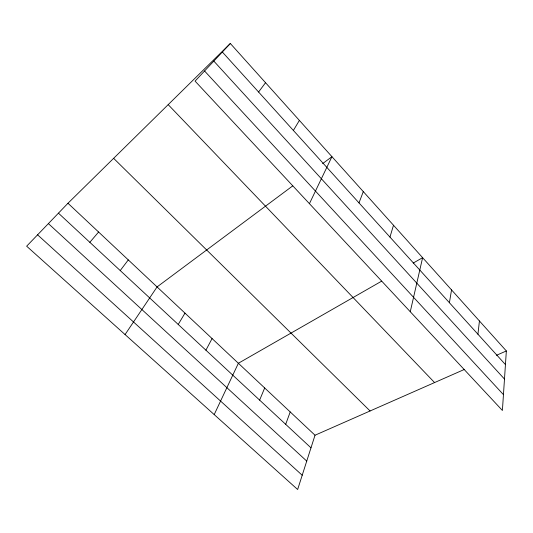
<?xml version="1.0" encoding="UTF-8"?>
<svg xmlns="http://www.w3.org/2000/svg" width="533" height="533" viewBox="0 0 533 533"><rect width="100%" height="100%" fill="white"/><g stroke="black" fill="none" stroke-linecap="round" stroke-linejoin="round"><path stroke-width="0.8" d="M506.35 350.954L502.399 410.463L195.071 81.116L230.336 43.493L506.35 350.954L496.496 355.291M477.934 334.231L479.434 320.973M449.406 302.724L451.544 289.899M410.263 311.725L422.616 257.679L413.242 263.049M389.963 237.092L393.501 225.246M464.696 369.302L315.016 435.228L297.647 489.507L26.65 246.193L67.971 203.26L230.336 43.493M285.688 424.328L290.219 411.942M358.995 202.893L363.299 191.6M259.631 400.11L264.681 387.964M214.199 414.587L238.378 363.259L381.575 281.197M309.426 203.666L331.946 156.682L322.658 163.604M205.911 350.188L212.074 338.568M293.383 130.438L299.386 120.411M178.222 324.457L184.984 313.131M125.062 334.557L157.075 286.921L292.784 185.85M258.585 92.016L265.541 82.708M120.231 270.557L128.293 259.897M89.837 242.315L98.605 232.022M37.59 234.826L302.211 475.249M48.396 223.6L306.741 461.092M58.45 213.147L310.986 447.84M67.971 203.26L315.016 435.228M113.629 158.328L370.082 410.976M168.188 104.641L434.575 382.567M204.565 70.989L503.445 394.647M213.826 61.108L504.485 379.07M222.348 52.007L505.444 364.605"/></g></svg>
